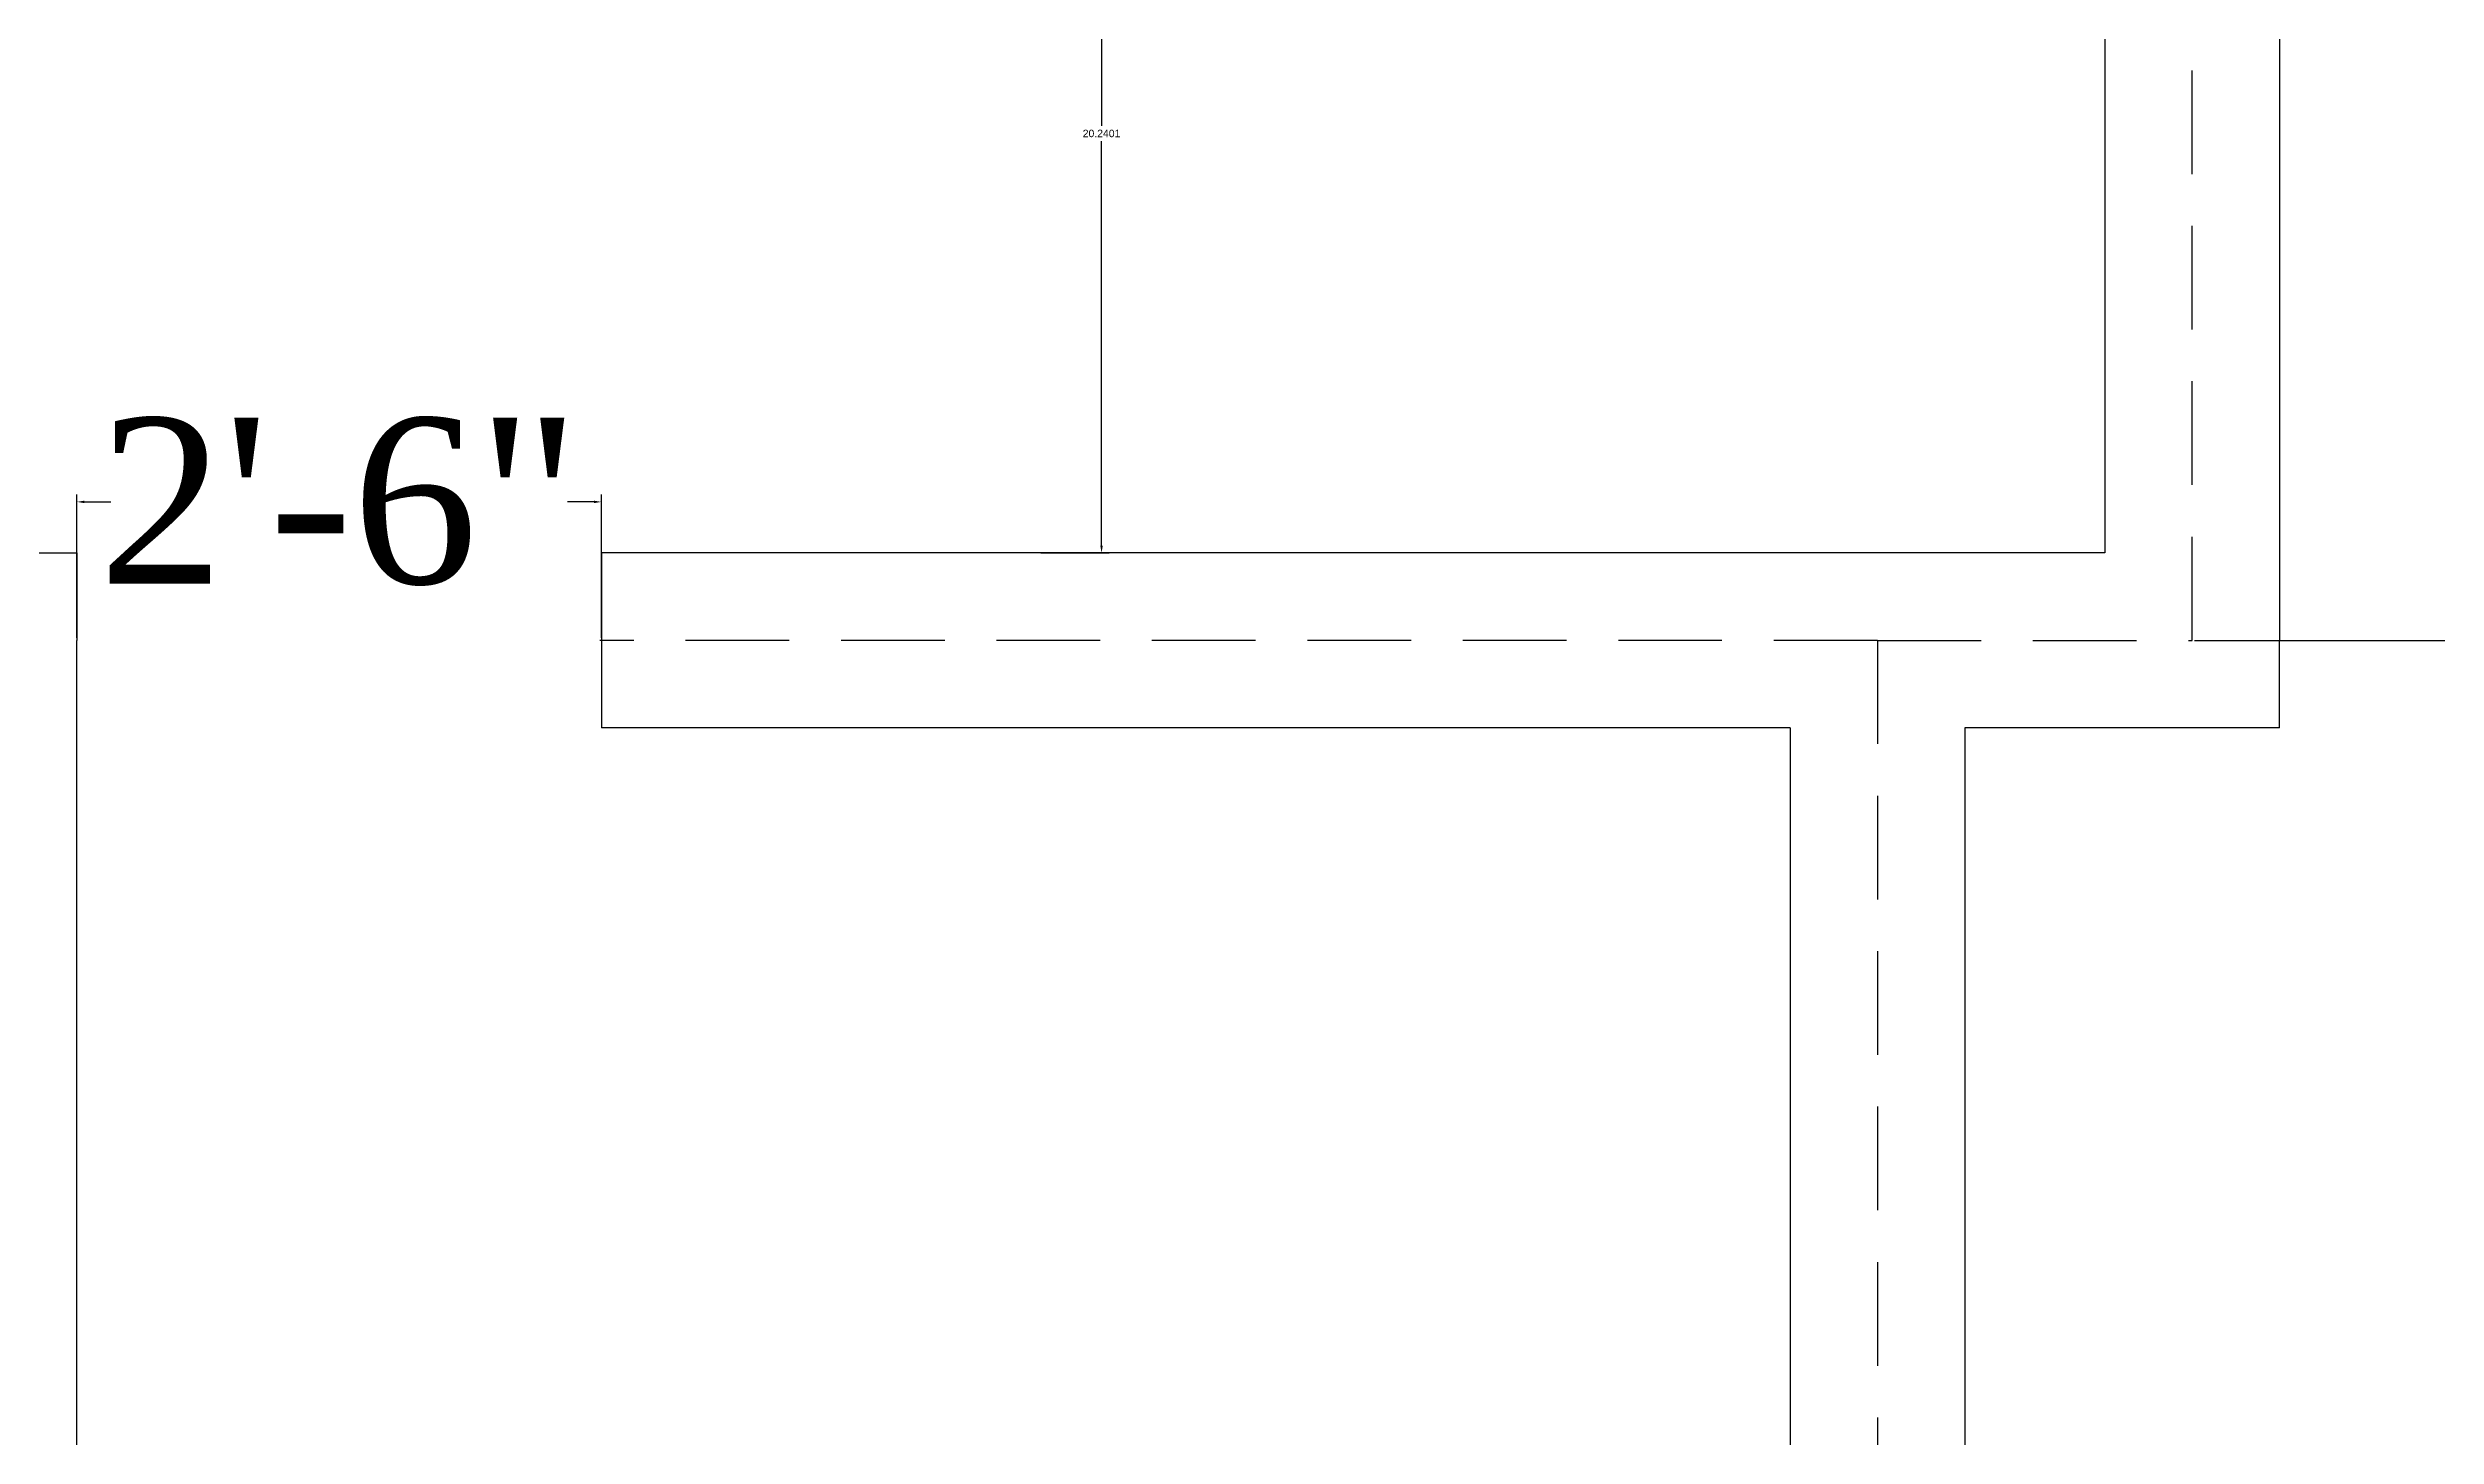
# Model space of a CAD drawing. Header units: inches. Extents: x 440 to 818, y -93 to 250.
# Drawn here: x 627.3 to 685, y 141.2 to 174.7 of the extents above; entities that cross this region are included whole.
import ezdxf

# ---------------------------------------------------------------- set-up
doc = ezdxf.new("R2010")
doc.units = ezdxf.units.IN
doc.header["$LTSCALE"] = 5
doc.header["$MEASUREMENT"] = 0
doc.linetypes.add('HIDDENX2', pattern=[0.75, 0.5, -0.25])
doc.layers.add('dot', color=1, linetype='Continuous')
doc.styles.get("Standard").update_dxf_attribs({"font": 'arial.ttf'})
doc.dimstyles.get("Standard").update_dxf_attribs({"dimtxt": 0.18, "dimasz": 0.18, "dimexe": 0.18, "dimexo": 0.0625, "dimgap": 0.09, "dimtad": 0, "dimtih": 1, "dimtoh": 1, "dimdec": 4, "dimzin": 0, "dimdsep": 46, "dimtxsty": 'Standard', "dimcen": 0.09, "dimadec": 0, "dimazin": 0, "dimtfac": 1, "dimtdec": 4, "dimtofl": 0, "dimtmove": 0, "dimatfit": 3, "dimfxl": 1, "dimtolj": 1, "dimtzin": 0, "dimarcsym": 0})

# ---------------------------------------------------------------- blocks, each defined once
blk = doc.blocks.new('*D54')
at = {"color": 0, "lineweight": -2, "transparency": 16777216}
for p, q in [((679.129, 238.41), (690.837, 238.41)), ((690.657, 238.23), (690.657, 201.53)), ((690.657, 160.581), (690.657, 197.281)), ((679.129, 160.401), (690.837, 160.401))]:
    blk.add_line(p, q, dxfattribs=at)
at = {"color": 0, "transparency": 16777216}
for points in [[(690.627, 238.23), (690.687, 238.23), (690.657, 238.41)], [(690.627, 160.581), (690.687, 160.581), (690.657, 160.401)]]:
    blk.add_solid(points, dxfattribs=at)
at = {"layer": 'Defpoints', "color": 0, "transparency": 16777216}
for p in [(679.067, 238.41), (690.657, 238.41), (679.067, 160.401)]:
    blk.add_point(p, dxfattribs=at)
at = {"color": 0, "transparency": 16777216, "insert": (690.657, 199.406), "char_height": 0.18, "attachment_point": 5}
blk.add_mtext('\\A1;{\\fTimes New Roman|b0|i0|c0|p18;\\H22.22222x;15\'-5"}', dxfattribs=at)
blk = doc.blocks.new('*D55')
at = {"color": 0, "lineweight": -2, "transparency": 16777216}
for p, q in [((679.129, 160.401), (690.913, 160.401)), ((690.733, 160.221), (690.733, 140.686)), ((690.733, 115.885), (690.733, 135.42)), ((671.539, 115.705), (690.913, 115.705))]:
    blk.add_line(p, q, dxfattribs=at)
at = {"color": 0, "transparency": 16777216}
for points in [[(690.703, 160.221), (690.763, 160.221), (690.733, 160.401)], [(690.703, 115.885), (690.763, 115.885), (690.733, 115.705)]]:
    blk.add_solid(points, dxfattribs=at)
at = {"layer": 'Defpoints', "color": 0, "transparency": 16777216}
for p in [(679.067, 160.401), (671.477, 115.705), (690.733, 115.705)]:
    blk.add_point(p, dxfattribs=at)
at = {"color": 0, "transparency": 16777216, "insert": (690.733, 138.053), "char_height": 0.18, "attachment_point": 5}
blk.add_mtext('\\A1;{\\fTimes New Roman|b0|i0|c0|p18;\\H27.77778x;8\'-10"}', dxfattribs=at)
blk = doc.blocks.new('*D38')
at = {"color": 0, "lineweight": -2, "transparency": 16777216}
for p, q in [((628.045, 160.464), (628.045, 163.922)), ((628.225, 163.742), (628.865, 163.742)), ((640.515, 163.742), (639.875, 163.742)), ((640.695, 160.464), (640.695, 163.922))]:
    blk.add_line(p, q, dxfattribs=at)
at = {"color": 0, "transparency": 16777216}
for points in [[(628.225, 163.772), (628.225, 163.712), (628.045, 163.742)], [(640.515, 163.772), (640.515, 163.712), (640.695, 163.742)]]:
    blk.add_solid(points, dxfattribs=at)
at = {"layer": 'Defpoints', "color": 0, "transparency": 16777216}
for p in [(628.045, 163.742), (628.045, 160.401), (640.695, 160.401)]:
    blk.add_point(p, dxfattribs=at)
at = {"color": 0, "transparency": 16777216, "insert": (634.37, 163.742), "char_height": 0.18, "attachment_point": 5}
blk.add_mtext('\\A1;{\\fTimes New Roman|b0|i0|c0|p18;\\H22.22222x;2\'-6"}', dxfattribs=at)
blk = doc.blocks.new('*D44')
at = {"color": 0, "lineweight": -2, "transparency": 16777216}
for p, q in [((651.299, 182.75), (652.94, 182.75)), ((652.76, 182.57), (652.76, 172.812)), ((652.76, 162.69), (652.76, 172.448)), ((651.299, 162.51), (652.94, 162.51))]:
    blk.add_line(p, q, dxfattribs=at)
at = {"color": 0, "transparency": 16777216}
for points in [[(652.73, 182.57), (652.79, 182.57), (652.76, 182.75)], [(652.73, 162.69), (652.79, 162.69), (652.76, 162.51)]]:
    blk.add_solid(points, dxfattribs=at)
at = {"layer": 'Defpoints', "color": 0, "transparency": 16777216}
for p in [(651.237, 182.75), (651.237, 162.51), (652.76, 162.51)]:
    blk.add_point(p, dxfattribs=at)
at = {"color": 0, "transparency": 16777216, "insert": (652.76, 172.63), "char_height": 0.18, "attachment_point": 5}
blk.add_mtext('\\A1;20.2401', dxfattribs=at)

msp = doc.modelspace()

# ---------------------------------------------------------------- linework, layer by layer
for p, q in [((681.1752, 238.41006), (681.1752, 160.40147)), ((676.95852, 236.30172), (676.95852, 162.50981)), ((625.93668, 162.50981), (628.04502, 162.50981)), ((628.04502, 162.50981), (628.04502, 160.40147)), ((671.50319, 162.50981), (640.69506, 162.50981)), ((640.69506, 162.50981), (640.69506, 158.29312)), ((676.95852, 162.50981), (671.47683, 162.50981)), ((628.04502, 117.81299), (628.04502, 160.40147)), ((681.1752, 158.29312), (681.1752, 160.40147)), ((669.36849, 158.29312), (640.69506, 158.29312)), ((669.36849, 158.29312), (669.36849, 117.81299)), ((673.58518, 158.29312), (673.58518, 115.70465)), ((681.1752, 158.29312), (673.58518, 158.29312))]:
    msp.add_line(p, q)
at = {"layer": 'dot', "linetype": 'HIDDENX2'}
for p, q in [((679.06686, 160.40147), (679.06686, 238.41006)), ((671.47683, 160.40147), (640.65797, 160.40147)), ((671.47683, 160.40147), (671.47683, 115.70465)), ((671.47683, 160.40147), (679.06686, 160.40147))]:
    msp.add_line(p, q, dxfattribs=at)

# ---------------------------------------------------------------- dimensions: what is measured, and where the dimension line sits
for base, p2, text, picture, middle in [((690.65697, 238.41006), (679.06686, 238.41006), '{\\fTimes New Roman|b0|i0|c0|p18;\\H22.22222x;15\'-5"}', '*D54', (690.65697, 199.40577)), ((690.73287, 115.70465), (671.47683, 115.70465), '{\\fTimes New Roman|b0|i0|c0|p18;\\H27.77778x;8\'-10"}', '*D55', (690.73287, 138.05306))]:
    dim = msp.add_linear_dim(base=base, p1=(679.06686, 160.40147), p2=p2, angle=90, text=text, dimstyle='Standard')
    dim.commit()
    dim.dimension.update_dxf_attribs({"geometry": picture, "text_midpoint": middle})
dim = msp.add_linear_dim(base=(652.76015, 162.50981), p1=(651.23677, 182.74987), p2=(651.23677, 162.50981), angle=90, dimstyle='Standard')
dim.commit()
dim.dimension.update_dxf_attribs({"geometry": '*D44', "text_midpoint": (652.76015, 172.62984)})
dim = msp.add_linear_dim(base=(628.04502, 163.74233), p1=(640.69506, 160.40147), p2=(628.04502, 160.40147), text='{\\fTimes New Roman|b0|i0|c0|p18;\\H22.22222x;2\'-6"}', dimstyle='Standard')
dim.commit()
dim.dimension.update_dxf_attribs({"geometry": '*D38', "text_midpoint": (634.37004, 163.74233), "dimtype": 160})

doc.saveas('drawing.dxf')
